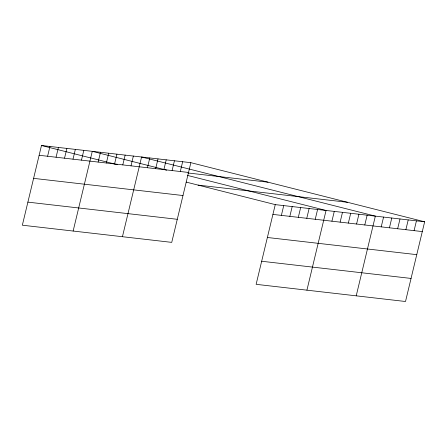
<?xml version="1.0" encoding="UTF-8"?>
<svg xmlns="http://www.w3.org/2000/svg" width="447" height="447" viewBox="0 0 447 447"><rect width="100%" height="100%" fill="white"/><g stroke="black" fill="none" stroke-linecap="round" stroke-linejoin="round"><path stroke-width="0.67" d="M190.869 162.674L41.487 145.498L22.35 225.204L171.737 242.375L190.869 162.674L424.65 221.796L405.513 301.502L256.131 284.326L275.263 204.625L424.65 221.796M47.6 156.26L49.952 146.471M56.065 157.232L58.417 147.443M64.53 158.204L66.882 148.415M72.995 159.177L75.347 149.387M81.46 160.149L83.812 150.365M73.14 231.043L92.278 151.337L166.714 170.162M98.144 162.071L100.491 152.282M106.358 163.015L108.71 153.226M114.577 163.96L116.924 154.17M122.791 164.904L125.143 155.115M131.01 165.848L133.357 156.059M122.439 236.709L141.576 157.003L375.351 216.13L356.22 295.836M147.443 167.737L149.79 157.947M155.657 168.681L158.009 158.892M163.87 169.625L166.223 159.836M172.089 170.57L174.436 160.78M180.303 171.514L182.655 161.725M281.381 215.387L283.728 205.598M289.846 216.359L292.193 206.57M298.311 217.331L300.658 207.542M306.776 218.304L309.123 208.514M315.241 219.276L317.588 209.492M306.921 290.17L326.053 210.464L187.31 175.369M331.92 221.198L334.272 211.409M340.139 222.142L342.486 212.353M348.353 223.087L350.705 213.297M356.572 224.031L358.919 214.242M364.786 224.975L367.138 215.186M381.218 226.864L383.571 217.074M389.438 227.808L391.784 218.019M397.651 228.752L400.004 218.963M405.87 229.697L408.217 219.907M414.084 230.641L416.436 220.852M39.135 155.282L188.522 172.458M187.908 172.972L268.016 182.186M198.116 185.114L347.503 202.284M33.598 178.359L182.985 195.535M272.916 214.409L422.298 231.585M27.887 202.128L177.275 219.304M267.373 237.486L416.76 254.656M261.668 261.255L411.056 278.431M41.487 145.498L117.282 164.669M186.192 182.097L275.263 204.625"/></g></svg>
